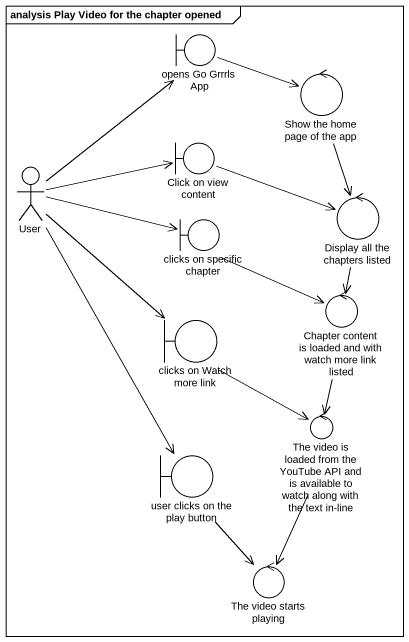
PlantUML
@startuml
mainframe analysis Play Video for the chapter opened
boundary "opens Go Grrrls App" as opens_Go_Grrrls_App
control "Show the home page of the app" as Show_the_home_page_of_the
boundary "Click on view content" as Click_on_view_content
actor User
boundary "clicks on specific chapter" as clicks_on_specific_chapter
control "Display all the chapters listed" as Display_all_the_chapters
control "Chapter content is loaded and with watch more link listed" as Chapter_content_is_loaded
boundary "clicks on Watch more link" as clicks_on_Watch_more_link
control "The video is loaded from the YouTube API and is available to watch along with the text in-line" as The_video_is_loaded_from
boundary "user clicks on the play button" as user_clicks_on_the_play
control "The video starts playing" as The_video_starts_playing
opens_Go_Grrrls_App -right-> Show_the_home_page_of_the
Show_the_home_page_of_the --> Display_all_the_chapters
Click_on_view_content -right-> Display_all_the_chapters
User -up-> opens_Go_Grrrls_App
User -right-> Click_on_view_content
User -right-> clicks_on_specific_chapter
User --> clicks_on_Watch_more_link
User --> user_clicks_on_the_play
clicks_on_specific_chapter --> Chapter_content_is_loaded
Display_all_the_chapters --> Chapter_content_is_loaded
Chapter_content_is_loaded --> The_video_is_loaded_from
clicks_on_Watch_more_link --> The_video_is_loaded_from
The_video_is_loaded_from --> The_video_starts_playing
user_clicks_on_the_play --> The_video_starts_playing
@enduml
